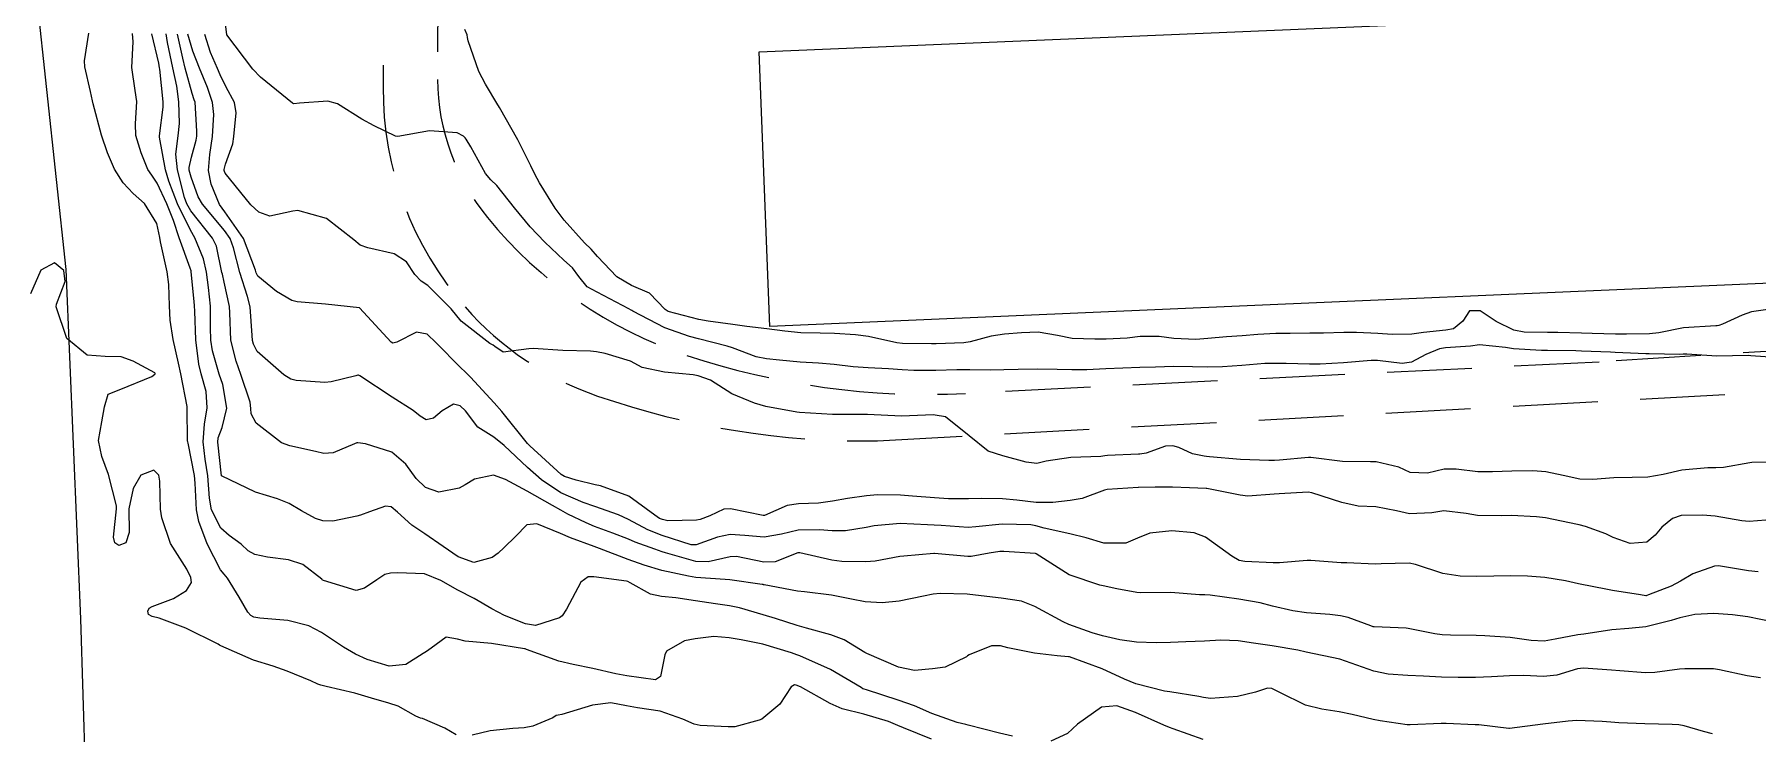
# Model space of a CAD drawing. Header units: metres. Extents: x 298520 to 308411, y 7433745 to 7450750.
# Drawn here: x 304879.1 to 304980.6, y 7438979.2 to 7439020.3 of the extents above; entities that cross this region are included whole.
import ezdxf

# ---------------------------------------------------------------- set-up
doc = ezdxf.new("R2010")
doc.units = ezdxf.units.M
doc.header["$LTSCALE"] = 10
doc.linetypes.add('DASHED', pattern=[0.75, 0.5, -0.25])
for name, color, linetype in [('Curvas de Nivel 1m', 11, 'Continuous'), ('Curvas de Nivel 5m', 15, 'Continuous'), ('Edificações', 30, 'Continuous'), ('Linha Férrea', 251, 'TRACKS'), ('Vias Secundárias', 230, 'DASHED')]:
    doc.layers.add(name, color=color, linetype=linetype)
doc.linetypes.add('TRACKS', pattern='A,0.15,[130,ltypeshp.shx,S=0.25,R=0,X=0,Y=0],0.15', length=0.3)

msp = doc.modelspace()

# ---------------------------------------------------------------- linework, layer by layer
at = {"layer": 'Curvas de Nivel 1m', "flags": 128}
for points, elevation in [([(304981.32, 7439004.16), (304980.22, 7439004), (304979.67, 7439003.82), (304978.51, 7439003.28), (304978.29, 7439003.2), (304978.21, 7439003.19), (304978.12, 7439003.19), (304976.21, 7439003.07), (304974.76, 7439002.78), (304974.21, 7439002.72), (304972.86, 7439002.7), (304972.21, 7439002.7), (304970.84, 7439002.74), (304970.21, 7439002.76), (304968.82, 7439002.79), (304968.21, 7439002.79), (304966.83, 7439002.81), (304966.22, 7439002.92), (304965.19, 7439003.44), (304964.23, 7439004.06), (304963.62, 7439004.06), (304963.21, 7439003.46), (304962.67, 7439003.01), (304962.21, 7439002.92), (304960.91, 7439002.8), (304960.21, 7439002.69), (304959.05, 7439002.67), (304958.21, 7439002.73), (304956.96, 7439002.79), (304956.21, 7439002.79), (304955.01, 7439002.76), (304954.21, 7439002.75), (304953.05, 7439002.74), (304952.21, 7439002.73), (304951.14, 7439002.68), (304950.21, 7439002.6), (304949.3, 7439002.54), (304948.2, 7439002.43), (304947.49, 7439002.37), (304946.2, 7439002.44), (304945.33, 7439002.55), (304944.21, 7439002.55), (304943.44, 7439002.46), (304942.2, 7439002.4), (304941.53, 7439002.39), (304940.2, 7439002.43), (304939.34, 7439002.62), (304938.21, 7439002.81), (304937.21, 7439002.77), (304936.21, 7439002.7), (304935.43, 7439002.57), (304934.2, 7439002.25), (304933.82, 7439002.19), (304932.2, 7439002.13), (304931.91, 7439002.12), (304930.2, 7439002.15), (304929.87, 7439002.19), (304928.2, 7439002.55), (304927.44, 7439002.65), (304926.21, 7439002.73), (304925.36, 7439002.76), (304924.21, 7439002.78), (304923.28, 7439002.87), (304922.21, 7439003.01), (304921.03, 7439003.15), (304920.21, 7439003.27), (304918.76, 7439003.45), (304918.22, 7439003.55), (304916.4, 7439004.02), (304916.22, 7439004.14), (304915.3, 7439005.1), (304914.24, 7439005.56), (304913.37, 7439006.06), (304912.25, 7439007.27), (304911.87, 7439007.69), (304911.47, 7439008.08), (304910.28, 7439009.4), (304909.74, 7439010.11), (304908.82, 7439011.6), (304908.55, 7439012.12), (304908.32, 7439012.6), (304907.54, 7439014.13), (304906.46, 7439016.05), (304906.4, 7439016.14), (304906.36, 7439016.2), (304905.64, 7439017.41), (304905.25, 7439018.16), (304904.62, 7439019.96), (304904.59, 7439020.17), (304904.57, 7439020.32), (304904.42, 7439020.63)], 731), ([(304936.68, 7438979.02), (304935.92, 7438979.2), (304934.08, 7438979.66), (304933.93, 7438979.7), (304933.42, 7438979.82), (304931.94, 7438980.36), (304930.91, 7438980.81), (304929.95, 7438981.14), (304928.08, 7438981.75), (304927.95, 7438981.79), (304927.88, 7438981.81), (304927.77, 7438981.88), (304925.97, 7438982.95), (304924.16, 7438983.75), (304923.98, 7438983.81), (304923.66, 7438983.93), (304921.99, 7438984.43), (304920.7, 7438984.68), (304919.99, 7438984.81), (304919.1, 7438984.88), (304917.99, 7438984.75), (304917.36, 7438984.63), (304916.31, 7438984.02), (304916.2, 7438983.8), (304915.96, 7438982.52), (304915.65, 7438982.33), (304913.96, 7438982.57), (304913.33, 7438982.68), (304911.97, 7438983.01), (304910.81, 7438983.24), (304909.97, 7438983.44), (304908.06, 7438984.12), (304907.98, 7438984.15), (304907.94, 7438984.16), (304905.99, 7438984.48), (304904.44, 7438984.62), (304903.99, 7438984.73), (304903.33, 7438984.84), (304902.44, 7438984.19), (304902.16, 7438984), (304901.98, 7438983.88), (304900.95, 7438983.23), (304899.97, 7438983.13), (304898.68, 7438983.53), (304897.98, 7438983.85), (304897.28, 7438984.25), (304895.99, 7438985.12), (304895.24, 7438985.52), (304894, 7438985.83), (304892.35, 7438985.96), (304892, 7438986.03), (304891.82, 7438986.13), (304891.65, 7438986.32), (304891.14, 7438987.2), (304890.45, 7438988.33), (304890.25, 7438988.56), (304890.04, 7438988.82), (304889.25, 7438990.35), (304888.76, 7438991.66), (304888.61, 7438992.35), (304888.54, 7438993.91), (304888.51, 7438994.36), (304888.12, 7438996.28), (304888.1, 7438996.36), (304888.09, 7438996.39), (304888.07, 7438998.36), (304888.07, 7438998.44), (304887.7, 7439000.36), (304887.56, 7439000.98), (304887.25, 7439002.37), (304887.06, 7439003.52), (304887.02, 7439004.37), (304886.99, 7439005.62), (304886.89, 7439006.37), (304886.49, 7439008.14), (304886.45, 7439008.38), (304886.28, 7439009.22), (304885.56, 7439010.39), (304884.88, 7439010.98), (304884.3, 7439011.6), (304883.79, 7439012.42), (304883.37, 7439013.37), (304883.02, 7439014.42), (304882.54, 7439016.25), (304882.5, 7439016.43), (304882.37, 7439016.99), (304882.04, 7439018.43), (304882.02, 7439018.8), (304882.27, 7439020.43)], 723), ([(304977.93, 7438979.16), (304977.4, 7438979.29), (304976.25, 7438979.62), (304975.94, 7438979.69), (304975.54, 7438979.71), (304973.94, 7438979.75), (304972.4, 7438979.81), (304971.94, 7438979.84), (304971.42, 7438979.88), (304969.94, 7438979.94), (304969.42, 7438979.9), (304967.94, 7438979.72), (304965.97, 7438979.47), (304965.93, 7438979.47), (304964.16, 7438979.68), (304963.94, 7438979.69), (304962.24, 7438979.77), (304961.94, 7438979.77), (304960.12, 7438979.68), (304959.93, 7438979.69), (304958.34, 7438979.92), (304957.94, 7438980), (304956.7, 7438980.3), (304955.94, 7438980.45), (304954.91, 7438980.6), (304953.95, 7438980.84), (304952.43, 7438981.59), (304951.96, 7438981.82), (304951.71, 7438981.84), (304951, 7438981.6), (304949.95, 7438981.35), (304948.35, 7438981.23), (304947.95, 7438981.29), (304947.66, 7438981.35), (304945.95, 7438981.62), (304945.65, 7438981.67), (304943.96, 7438982.1), (304943.29, 7438982.37), (304941.97, 7438982.98), (304940.04, 7438983.68), (304939.98, 7438983.69), (304939.32, 7438983.75), (304937.98, 7438983.9), (304936.42, 7438984.22), (304935.99, 7438984.33), (304935.45, 7438984.33), (304934.14, 7438983.81), (304934.04, 7438983.75), (304933.98, 7438983.68), (304932.72, 7438983.08), (304931.97, 7438982.98), (304930.92, 7438982.89), (304929.97, 7438983.07), (304928.1, 7438983.88), (304927.98, 7438983.95), (304926.78, 7438984.69), (304925.99, 7438984.98), (304924.55, 7438985.37), (304924, 7438985.54), (304922.73, 7438985.94), (304922.01, 7438986.16), (304920.61, 7438986.57), (304920.01, 7438986.7), (304919.19, 7438986.81), (304918.01, 7438986.98), (304916.85, 7438987.17), (304916.02, 7438987.25), (304915.36, 7438987.37), (304914.17, 7438988.05), (304914.02, 7438988.12), (304913.94, 7438988.14), (304912.03, 7438988.39), (304911.7, 7438988.4), (304911.25, 7438988.08), (304910.41, 7438986.5), (304910.15, 7438986.1), (304910, 7438985.99), (304908.58, 7438985.53), (304908, 7438985.64), (304906.76, 7438986.13), (304906.01, 7438986.52), (304904.98, 7438987.12), (304904.02, 7438987.62), (304903.02, 7438988.18), (304902.04, 7438988.57), (304900.46, 7438988.64), (304900.04, 7438988.62), (304899.72, 7438988.54), (304899.24, 7438988.23), (304898.52, 7438987.74), (304898.02, 7438987.59), (304896.1, 7438988.19), (304896.03, 7438988.23), (304896, 7438988.26), (304894.88, 7438989.12), (304894.04, 7438989.41), (304892.8, 7438989.55), (304892.05, 7438989.71), (304891.67, 7438989.94), (304891.24, 7438990.32), (304890.55, 7438990.83), (304890.06, 7438991.27), (304889.5, 7438992.35), (304889.39, 7438993.04), (304889.28, 7438994.35), (304889.13, 7438995.33), (304889.02, 7438996.35), (304889.08, 7438997.4), (304889.25, 7438998.35), (304889.19, 7438999.31), (304888.9, 7439000.35), (304888.76, 7439000.93), (304888.57, 7439002.35), (304888.52, 7439004.05), (304888.51, 7439004.36), (304888.49, 7439004.62), (304888.31, 7439006.36), (304888.3, 7439006.42), (304888.24, 7439006.57), (304887.6, 7439008.37), (304887.26, 7439009.39), (304886.88, 7439010.37), (304886.3, 7439011.58), (304885.98, 7439012.05), (304885.76, 7439012.39), (304885.36, 7439013.37), (304885.05, 7439014.4), (304885.03, 7439015.08), (304885.1, 7439016.4), (304885.01, 7439017.04), (304884.8, 7439018.4), (304884.89, 7439019.92), (304884.85, 7439020.4)], 724), ([(304981.53, 7438985.72), (304980.01, 7438986.04), (304979.11, 7438986.17), (304978.01, 7438986.24), (304976.89, 7438986.18), (304976.01, 7438985.98), (304975.5, 7438985.82), (304974, 7438985.45), (304973, 7438985.35), (304972, 7438985.28), (304970.35, 7438985.03), (304970, 7438984.98), (304968.66, 7438984.73), (304968, 7438984.62), (304967.24, 7438984.65), (304966, 7438984.83), (304964.51, 7438984.93), (304964, 7438984.95), (304962.49, 7438984.97), (304962, 7438984.99), (304961.56, 7438985.04), (304960, 7438985.35), (304959.87, 7438985.37), (304958, 7438985.45), (304957.94, 7438985.46), (304957.79, 7438985.52), (304956.46, 7438986), (304956.01, 7438986.1), (304955.39, 7438986.18), (304954.01, 7438986.28), (304953.2, 7438986.39), (304952.01, 7438986.68), (304951.28, 7438986.86), (304950.02, 7438987.09), (304948.33, 7438987.32), (304948.02, 7438987.33), (304947.71, 7438987.34), (304946.02, 7438987.47), (304944.25, 7438987.46), (304944.02, 7438987.47), (304942.84, 7438987.7), (304942.03, 7438987.86), (304941.84, 7438987.9), (304940.03, 7438988.52), (304938.09, 7438989.76), (304938.05, 7438989.77), (304936.17, 7438989.9), (304936.05, 7438989.9), (304935.95, 7438989.89), (304935.32, 7438989.8), (304934.25, 7438989.6), (304934.05, 7438989.6), (304932.1, 7438989.78), (304932.05, 7438989.78), (304930.28, 7438989.62), (304930.05, 7438989.59), (304928.6, 7438989.32), (304928.04, 7438989.28), (304926.64, 7438989.3), (304926.05, 7438989.38), (304924.16, 7438989.82), (304924.05, 7438989.81), (304922.71, 7438989.28), (304922.04, 7438989.27), (304920.43, 7438989.59), (304920.05, 7438989.58), (304918.76, 7438989.28), (304918.04, 7438989.31), (304916.25, 7438989.82), (304916.05, 7438989.88), (304915.61, 7438990.03), (304914.45, 7438990.44), (304914.06, 7438990.61), (304913.14, 7438990.98), (304912.07, 7438991.37), (304911.57, 7438991.58), (304910.49, 7438992.09), (304910.08, 7438992.32), (304909.59, 7438992.6), (304908.09, 7438993.44), (304906.83, 7438994.13), (304906.11, 7438994.38), (304905, 7438994.16), (304904.44, 7438993.82), (304904.09, 7438993.62), (304902.89, 7438993.38), (304902.1, 7438993.67), (304901.56, 7438994.2), (304900.95, 7438995.04), (304900.12, 7438995.74), (304898.57, 7438996.24), (304898.12, 7438996.3), (304898.06, 7438996.3), (304897.92, 7438996.24), (304896.66, 7438995.71), (304896.12, 7438995.67), (304895.63, 7438995.78), (304894.12, 7438996.11), (304893.63, 7438996.29), (304892.13, 7438997.45), (304891.83, 7438998), (304891.82, 7438998.31), (304891.77, 7438998.69), (304891.23, 7439000.32), (304890.96, 7439001.11), (304890.64, 7439002.33), (304890.59, 7439003.95), (304890.56, 7439004.33), (304890.24, 7439005.76), (304890.14, 7439006.23), (304890.12, 7439006.33), (304889.8, 7439007.87), (304889.56, 7439008.34), (304888.29, 7439009.95), (304888.05, 7439010.36), (304887.91, 7439010.75), (304887.5, 7439012.37), (304887.4, 7439013.3), (304887.53, 7439014.37), (304887.62, 7439015.1), (304887.58, 7439016.37), (304887.45, 7439017.29), (304887.23, 7439018.37), (304886.91, 7439019.87), (304886.83, 7439020.38)], 726), ([(304980.61, 7438988.69), (304980.05, 7438988.76), (304978.28, 7438989.05), (304978.05, 7438989.03), (304976.77, 7438988.57), (304976.04, 7438988.15), (304975.5, 7438987.85), (304974.15, 7438987.33), (304974.05, 7438987.3), (304974.02, 7438987.29), (304973.99, 7438987.29), (304973.68, 7438987.34), (304972.03, 7438987.6), (304971.74, 7438987.65), (304970.03, 7438987.99), (304969.26, 7438988.17), (304968.04, 7438988.36), (304967.02, 7438988.43), (304966.04, 7438988.45), (304965.05, 7438988.43), (304964.04, 7438988.41), (304963.06, 7438988.43), (304962.04, 7438988.6), (304960.42, 7438989.12), (304960.05, 7438989.2), (304958.41, 7438989.16), (304958.05, 7438989.14), (304956.38, 7438989.22), (304956.05, 7438989.23), (304954.26, 7438989.36), (304954.05, 7438989.36), (304952.41, 7438989.22), (304952.05, 7438989.22), (304950.37, 7438989.3), (304950.05, 7438989.37), (304949.61, 7438989.62), (304948.06, 7438990.73), (304947.4, 7438990.99), (304946.07, 7438991.11), (304944.77, 7438990.98), (304944.06, 7438990.68), (304943.37, 7438990.39), (304942.06, 7438990.38), (304941.02, 7438990.69), (304940.06, 7438990.94), (304938.56, 7438991.27), (304938.07, 7438991.41), (304937.77, 7438991.47), (304936.07, 7438991.51), (304934.53, 7438991.35), (304934.07, 7438991.31), (304932.48, 7438991.42), (304932.07, 7438991.44), (304931.69, 7438991.46), (304930.07, 7438991.54), (304928.54, 7438991.4), (304928.07, 7438991.31), (304926.85, 7438991.11), (304926.06, 7438991.11), (304925.32, 7438991.17), (304924.06, 7438991.14), (304923.08, 7438990.92), (304922.06, 7438990.74), (304920.92, 7438990.83), (304920.06, 7438990.89), (304919.31, 7438990.74), (304918.06, 7438990.29), (304917.76, 7438990.29), (304916.06, 7438990.83), (304915.21, 7438991.17), (304914.07, 7438991.77), (304913.47, 7438992.06), (304912.08, 7438992.55), (304911.39, 7438992.78), (304910.09, 7438993.34), (304908.94, 7438994.11), (304908.11, 7438994.83), (304906.75, 7438996.13), (304906.13, 7438996.62), (304905.2, 7438997.22), (304904.46, 7438998.17), (304904.15, 7438998.48), (304903.76, 7438998.56), (304903.09, 7438998.18), (304902.57, 7438997.75), (304902.14, 7438997.64), (304901.8, 7438997.86), (304901.38, 7438998.2), (304900.15, 7438998.99), (304898.24, 7439000.24), (304898.17, 7439000.28), (304898.13, 7439000.28), (304898, 7439000.24), (304896.55, 7438999.88), (304896.17, 7438999.84), (304894.49, 7438999.96), (304894.17, 7439000.04), (304893.76, 7439000.29), (304892.19, 7439001.68), (304891.98, 7439002.1), (304891.92, 7439002.31), (304891.9, 7439002.61), (304891.77, 7439004.31), (304891.63, 7439004.92), (304891.18, 7439006.32), (304890.8, 7439007.78), (304890.6, 7439008.33), (304890.27, 7439008.79), (304888.97, 7439010.35), (304888.72, 7439010.78), (304888.31, 7439011.94), (304888.19, 7439012.36), (304888.18, 7439012.5), (304888.32, 7439013.11), (304888.59, 7439014.11), (304888.63, 7439014.36), (304888.64, 7439014.65), (304888.53, 7439016.36), (304888.49, 7439016.49), (304888.37, 7439016.86), (304887.96, 7439018.36), (304887.82, 7439018.94), (304887.49, 7439020.37)], 727), ([(304981.55, 7438991.77), (304980.08, 7438991.65), (304979.65, 7438991.69), (304978.08, 7438991.98), (304977.34, 7438992.04), (304976.08, 7438992.01), (304975.56, 7438991.84), (304974.95, 7438991.32), (304974.54, 7438990.85), (304974.06, 7438990.44), (304973.08, 7438990.36), (304972.07, 7438990.72), (304971.64, 7438990.93), (304970.45, 7438991.37), (304970.07, 7438991.46), (304969.97, 7438991.48), (304968.08, 7438991.87), (304967.55, 7438991.94), (304966.08, 7438992.01), (304965.52, 7438991.99), (304964.08, 7438992.01), (304963.41, 7438992.13), (304962.09, 7438992.28), (304961.39, 7438992.17), (304960.08, 7438992.11), (304959.3, 7438992.29), (304958.09, 7438992.52), (304957.06, 7438992.56), (304956.09, 7438992.77), (304954.33, 7438993.34), (304954.1, 7438993.39), (304952.39, 7438993.29), (304952.1, 7438993.26), (304950.56, 7438993.15), (304950.1, 7438993.21), (304948.13, 7438993.61), (304948.1, 7438993.61), (304947.11, 7438993.65), (304946.12, 7438993.69), (304946.1, 7438993.69), (304946.08, 7438993.69), (304945.1, 7438993.68), (304944.12, 7438993.67), (304944.1, 7438993.67), (304942.26, 7438993.55), (304942.1, 7438993.51), (304940.8, 7438993.02), (304940.09, 7438992.89), (304939.07, 7438992.77), (304938.09, 7438992.78), (304936.94, 7438992.92), (304936.09, 7438993), (304934.87, 7438993.02), (304934.09, 7438992.99), (304932.92, 7438992.99), (304932.09, 7438993.05), (304930.79, 7438993.15), (304930.09, 7438993.2), (304928.74, 7438993.22), (304928.09, 7438993.17), (304926.97, 7438993.01), (304926.09, 7438992.85), (304925.26, 7438992.74), (304924.08, 7438992.7), (304923.42, 7438992.6), (304922.07, 7438992.02), (304922.01, 7438992.01), (304920.08, 7438992.41), (304919.68, 7438992.38), (304918.86, 7438991.99), (304918.28, 7438991.78), (304918.07, 7438991.74), (304916.38, 7438991.7), (304916.07, 7438991.77), (304915.89, 7438991.84), (304915.62, 7438992.03), (304914.09, 7438993.15), (304912.41, 7438993.75), (304912.1, 7438993.81), (304910.99, 7438994.09), (304910.3, 7438994.3), (304910.11, 7438994.42), (304908.26, 7438996.12), (304908.12, 7438996.26), (304906.61, 7438998.14), (304906.15, 7438998.64), (304904.76, 7439000.16), (304904.47, 7439000.46), (304904.18, 7439000.73), (304902.74, 7439002.18), (304902.2, 7439002.7), (304901.58, 7439002.82), (304900.42, 7439002.22), (304900.19, 7439002.16), (304900.08, 7439002.22), (304898.22, 7439004.24), (304896.22, 7439004.45), (304894.54, 7439004.6), (304894.23, 7439004.68), (304893.33, 7439005.2), (304892.24, 7439006.1), (304892.13, 7439006.31), (304892.09, 7439006.47), (304891.39, 7439008.32), (304890.29, 7439009.9), (304889.98, 7439010.33), (304889.49, 7439011.52), (304889.32, 7439012.34), (304889.4, 7439013.27), (304889.56, 7439014.34), (304889.64, 7439015.63), (304889.57, 7439016.34), (304889.26, 7439017.23), (304888.79, 7439018.35), (304888.4, 7439019.36), (304888.1, 7439020.36)], 728), ([(304982.12, 7438995.17), (304980.25, 7438995.13), (304980.12, 7438995.12), (304978.57, 7438994.83), (304978.12, 7438994.81), (304977.65, 7438994.82), (304976.12, 7438994.68), (304975.01, 7438994.43), (304974.11, 7438994.27), (304973.2, 7438994.25), (304972.11, 7438994.24), (304970.88, 7438994.14), (304970.11, 7438994.16), (304969.13, 7438994.37), (304968.11, 7438994.59), (304967.35, 7438994.65), (304966.11, 7438994.63), (304964.97, 7438994.58), (304964.11, 7438994.58), (304962.83, 7438994.75), (304962.12, 7438994.74), (304961.13, 7438994.51), (304960.11, 7438994.54), (304959.45, 7438994.85), (304958.12, 7438995.17), (304957.77, 7438995.18), (304956.12, 7438995.2), (304954.26, 7438995.43), (304954.12, 7438995.43), (304952.42, 7438995.28), (304952.12, 7438995.26), (304951.79, 7438995.26), (304950.12, 7438995.32), (304948.29, 7438995.47), (304948.12, 7438995.49), (304947.98, 7438995.5), (304947.29, 7438995.65), (304946.48, 7438996.01), (304946.13, 7438996.12), (304945.7, 7438996.1), (304944.56, 7438995.69), (304944.18, 7438995.63), (304944.12, 7438995.63), (304942.29, 7438995.54), (304942.12, 7438995.52), (304941.9, 7438995.49), (304940.12, 7438995.43), (304938.67, 7438995.21), (304938.12, 7438995.08), (304937.5, 7438995.16), (304936.12, 7438995.53), (304935.26, 7438995.8), (304934.13, 7438996.71), (304932.74, 7438997.82), (304932.14, 7438997.93), (304932.04, 7438997.94), (304930.14, 7438997.86), (304928.14, 7438997.96), (304928.06, 7438997.96), (304926.14, 7438997.96), (304926.08, 7438997.96), (304924.15, 7438998.08), (304923.98, 7438998.09), (304922.15, 7438998.43), (304921.48, 7438998.63), (304920.16, 7438999.17), (304918.9, 7438999.99), (304918.18, 7439000.23), (304917.88, 7439000.3), (304916.18, 7439000.46), (304914.87, 7439000.73), (304914.18, 7439001.1), (304912.69, 7439001.56), (304912.19, 7439001.66), (304911.82, 7439001.7), (304910.19, 7439001.74), (304908.46, 7439001.85), (304908.19, 7439001.83), (304906.69, 7439001.63), (304906.19, 7439001.97), (304906.09, 7439002.04), (304905.9, 7439002.14), (304904.21, 7439003.46), (304903.63, 7439004.18), (304902.24, 7439005.55), (304901.86, 7439005.82), (304901.48, 7439006.2), (304900.99, 7439006.95), (304900.26, 7439007.43), (304898.72, 7439007.77), (304898.26, 7439007.94), (304897.89, 7439008.24), (304896.28, 7439009.5), (304894.59, 7439009.98), (304894.29, 7439009.94), (304892.94, 7439009.64), (304892.29, 7439009.87), (304891.82, 7439010.31), (304890.31, 7439012.17), (304890.26, 7439012.28), (304890.25, 7439012.33), (304890.25, 7439012.39), (304890.32, 7439012.71), (304890.76, 7439013.91), (304890.82, 7439014.33), (304890.96, 7439015.72), (304890.86, 7439016.33), (304890.37, 7439017.25), (304890.01, 7439017.97), (304889.86, 7439018.34), (304889.45, 7439019.29), (304889.1, 7439020.35)], 729), ([(304903.92, 7438979.1), (304903.24, 7438979.49), (304901.93, 7438980.05), (304901.82, 7438980.08), (304901.54, 7438980.2), (304900.5, 7438980.78), (304899.94, 7438980.96), (304898.92, 7438981.26), (304897.95, 7438981.54), (304896.26, 7438981.95), (304895.95, 7438982.02), (304895.77, 7438982.08), (304895.35, 7438982.27), (304893.96, 7438982.85), (304893.13, 7438983.13), (304891.97, 7438983.49), (304890.05, 7438984.34), (304890.01, 7438984.36), (304889.98, 7438984.38), (304889.89, 7438984.44), (304887.99, 7438985.37), (304886.41, 7438985.96), (304886, 7438986.06), (304885.8, 7438986.18), (304885.76, 7438986.38), (304885.83, 7438986.56), (304886.01, 7438986.65), (304887.26, 7438987.12), (304888.02, 7438987.59), (304888.32, 7438988.06), (304888.28, 7438988.36), (304888.04, 7438988.85), (304887.09, 7438990.37), (304886.58, 7438991.87), (304886.5, 7438992.38), (304886.45, 7438994.03), (304886.4, 7438994.38), (304886.11, 7438994.68), (304885.34, 7438994.39), (304884.89, 7438993.6), (304884.63, 7438992.4), (304884.66, 7438991.01), (304884.45, 7438990.4), (304884.05, 7438990.25), (304883.81, 7438990.41), (304883.73, 7438990.74), (304883.91, 7438992.41), (304883.91, 7438992.58), (304883.44, 7438994.42), (304883.05, 7438995.48), (304882.84, 7438996.42), (304883.04, 7438997.52), (304883.2, 7438998.42), (304883.41, 7438999.16), (304884.16, 7438999.45), (304885.99, 7439000.2), (304886.17, 7439000.33), (304886.19, 7439000.36), (304886.19, 7439000.38), (304886.17, 7439000.42), (304884.89, 7439001.11), (304884.18, 7439001.35), (304883.23, 7439001.37), (304882.18, 7439001.45), (304880.97, 7439002.44), (304880.36, 7439004.31), (304880.38, 7439004.45), (304880.89, 7439005.79), (304880.81, 7439006.44), (304880.25, 7439006.9), (304879.44, 7439006.46), (304878.83, 7439005.07)], 722), ([(304931.92, 7438978.84), (304930.27, 7438979.51), (304929.93, 7438979.64), (304929.39, 7438979.87), (304927.94, 7438980.32), (304926.66, 7438980.62), (304925.94, 7438980.94), (304924.2, 7438981.93), (304923.95, 7438982.02), (304923.84, 7438982.04), (304923.65, 7438981.93), (304922.98, 7438980.9), (304921.93, 7438980.02), (304921.77, 7438979.95), (304920.33, 7438979.57), (304919.93, 7438979.56), (304918.28, 7438979.65), (304917.93, 7438979.72), (304917.27, 7438980.01), (304915.94, 7438980.49), (304914.59, 7438980.69), (304913.94, 7438980.8), (304913.03, 7438980.97), (304911.94, 7438980.85), (304910.13, 7438980.3), (304909.93, 7438980.26), (304909.81, 7438980.23), (304909.61, 7438980.1), (304908.43, 7438979.61), (304907.93, 7438979.51), (304907.26, 7438979.46), (304905.92, 7438979.33), (304904.85, 7438979.08)], 722), ([(304947.92, 7438978.81), (304946.15, 7438979.44), (304945.93, 7438979.53), (304945.61, 7438979.67), (304943.94, 7438980.41), (304942.84, 7438980.8), (304941.94, 7438980.72), (304940.52, 7438979.73), (304939.92, 7438979.18), (304938.94, 7438978.73)], 723)]:
    msp.add_lwpolyline(points, dxfattribs=dict(at, elevation=elevation))
at = {"layer": 'Curvas de Nivel 5m', "flags": 128}
for points, elevation in [([(304982.16, 7439001.27), (304980.19, 7439001.42), (304980.03, 7439001.43), (304978.19, 7439001.4), (304976.41, 7439001.52), (304976.19, 7439001.51), (304976.01, 7439001.5), (304974.2, 7439001.54), (304973.99, 7439001.54), (304972.2, 7439001.62), (304971.92, 7439001.63), (304970.2, 7439001.69), (304969.88, 7439001.71), (304968.2, 7439001.74), (304967.86, 7439001.74), (304966.2, 7439001.82), (304965.73, 7439001.9), (304964.2, 7439002.06), (304963.67, 7439001.99), (304962.2, 7439001.89), (304961.84, 7439001.83), (304961.04, 7439001.49), (304960.19, 7439001.04), (304959.64, 7439000.96), (304958.19, 7439001.15), (304957.82, 7439001.15), (304956.19, 7439001), (304954.82, 7439000.93), (304954.19, 7439000.93), (304952.81, 7439000.96), (304952.19, 7439000.97), (304951.55, 7439000.96), (304950.19, 7439000.84), (304949.05, 7439000.76), (304948.18, 7439000.75), (304947.3, 7439000.77), (304946.18, 7439000.78), (304945.12, 7439000.75), (304944.18, 7439000.72), (304943.19, 7439000.69), (304942.18, 7439000.66), (304941.06, 7439000.6), (304940.18, 7439000.59), (304939.31, 7439000.62), (304938.18, 7439000.63), (304937.03, 7439000.62), (304936.18, 7439000.6), (304935.4, 7439000.58), (304934.18, 7439000.59), (304933.41, 7439000.59), (304932.18, 7439000.55), (304930.88, 7439000.55), (304930.18, 7439000.59), (304929.39, 7439000.66), (304928.18, 7439000.71), (304927.3, 7439000.77), (304926.18, 7439000.91), (304925.26, 7439000.99), (304924.18, 7439001.05), (304922.97, 7439001.16), (304922.19, 7439001.24), (304921.59, 7439001.36), (304920.19, 7439001.88), (304919.88, 7439001.98), (304918.2, 7439002.41), (304917.66, 7439002.55), (304916.21, 7439003.06), (304914.33, 7439004.05), (304914.26, 7439004.09), (304914.22, 7439004.11), (304914.09, 7439004.19), (304912.23, 7439005.16), (304911.64, 7439005.49), (304911.15, 7439006.09), (304910.76, 7439006.6), (304910.25, 7439007.06), (304909.14, 7439008.11), (304908.28, 7439009.02), (304907.36, 7439010.13), (304906.31, 7439011.44), (304905.95, 7439011.79), (304905.64, 7439012.15), (304904.78, 7439013.72), (304904.5, 7439014.17), (304904.44, 7439014.26), (304904.34, 7439014.36), (304903.97, 7439014.55), (304902.35, 7439014.66), (304900.47, 7439014.34), (304900.34, 7439014.35), (304899.09, 7439014.97), (304898.35, 7439015.35), (304896.92, 7439016.25), (304896.36, 7439016.41), (304894.68, 7439016.29), (304894.36, 7439016.25), (304894.28, 7439016.29), (304892.38, 7439017.82), (304891.94, 7439018.31), (304890.41, 7439020.33), (304890.18, 7439022.08)], 730), ([(304980.76, 7438982.46), (304979.97, 7438982.56), (304978.33, 7438982.93), (304977.98, 7438982.98), (304976.3, 7438982.99), (304975.98, 7438982.97), (304974.53, 7438982.77), (304973.97, 7438982.75), (304972.46, 7438982.87), (304971.98, 7438982.91), (304970.33, 7438983.02), (304969.98, 7438982.98), (304968.75, 7438982.61), (304967.97, 7438982.53), (304966.81, 7438982.58), (304965.97, 7438982.57), (304964.9, 7438982.51), (304963.97, 7438982.48), (304962.95, 7438982.47), (304961.97, 7438982.49), (304960.91, 7438982.54), (304959.97, 7438982.58), (304958.82, 7438982.66), (304957.97, 7438982.84), (304955.98, 7438983.55), (304953.99, 7438983.97), (304953.49, 7438984.08), (304951.99, 7438984.34), (304950.88, 7438984.5), (304949.99, 7438984.63), (304948.96, 7438984.66), (304947.99, 7438984.61), (304946.9, 7438984.57), (304945.99, 7438984.53), (304945.16, 7438984.51), (304943.99, 7438984.56), (304943.01, 7438984.68), (304942, 7438984.92), (304941.39, 7438985.11), (304940, 7438985.6), (304939.67, 7438985.74), (304938.01, 7438986.66), (304937.21, 7438986.96), (304936.02, 7438987.14), (304934.5, 7438987.32), (304934.02, 7438987.37), (304932.42, 7438987.42), (304932.02, 7438987.38), (304931.44, 7438987.26), (304930.01, 7438986.97), (304929.02, 7438986.86), (304928.01, 7438986.92), (304927.21, 7438987.09), (304926.02, 7438987.32), (304924.44, 7438987.51), (304924.02, 7438987.56), (304922.05, 7438987.93), (304922.02, 7438987.93), (304922.01, 7438987.94), (304921.94, 7438987.95), (304920.03, 7438988.23), (304919.77, 7438988.24), (304918.03, 7438988.37), (304917.6, 7438988.44), (304916.03, 7438988.77), (304914.99, 7438989.08), (304914.04, 7438989.43), (304912.35, 7438990.07), (304912.05, 7438990.18), (304910.65, 7438990.69), (304910.06, 7438990.96), (304908.66, 7438991.52), (304908.07, 7438991.46), (304907.41, 7438990.77), (304906.75, 7438990.13), (304906.39, 7438989.8), (304906.04, 7438989.53), (304904.96, 7438989.24), (304904.04, 7438989.57), (304903.15, 7438990.18), (304902.06, 7438990.94), (304901.3, 7438991.44), (304900.46, 7438992.21), (304900.08, 7438992.53), (304899.75, 7438992.56), (304898.8, 7438992.23), (304898.27, 7438992.04), (304898.07, 7438991.97), (304896.65, 7438991.67), (304896.07, 7438991.69), (304895.63, 7438991.83), (304894.8, 7438992.28), (304894.08, 7438992.71), (304893.39, 7438992.99), (304892.09, 7438993.38), (304890.1, 7438994.34), (304889.87, 7438996.34), (304889.89, 7438996.58), (304890.13, 7438997.2), (304890.41, 7438998.34), (304890.16, 7438999.73), (304889.96, 7439000.34), (304889.56, 7439001.72), (304889.47, 7439002.34), (304889.45, 7439003.09), (304889.45, 7439004.34), (304889.33, 7439005.44), (304889.2, 7439006.35), (304889.03, 7439007.12), (304888.52, 7439008.36), (304888.27, 7439008.82), (304887.49, 7439010.37), (304886.98, 7439011.7), (304886.8, 7439012.38), (304886.43, 7439014.29), (304886.43, 7439014.38), (304886.66, 7439016.07), (304886.66, 7439016.38), (304886.46, 7439018.3), (304886.44, 7439018.38), (304886.39, 7439018.65), (304885.98, 7439020.39)], 725)]:
    msp.add_lwpolyline(points, dxfattribs=dict(at, elevation=elevation))
at = {"layer": 'Edificações', "elevation": 732.39}
msp.add_lwpolyline([(305080.56, 7439026.01), (305080.73, 7439021.89), (305080.79, 7439020.4), (305081.15, 7439015.51), (305082.04, 7439010.06), (304922.4, 7439003.14), (304921.77, 7439019.32)], close=True, dxfattribs=at)
at = {"layer": 'Linha Férrea', "flags": 128}
msp.add_lwpolyline([(300390.14, 7445663.29), (300388.27, 7445642.59), (300386.7, 7445627.36), (300384.02, 7445601.1), (300380.7, 7445566.18), (300378.3, 7445539.76), (300376.76, 7445527.06), (300375.64, 7445515.99), (300374.02, 7445498.12), (300371.92, 7445476.07), (300370.87, 7445464.72), (300367.05, 7445423.38), (300366.15, 7445410.09), (300364.46, 7445389.56), (300363.36, 7445368.87), (300361.41, 7445330.06), (300361.37, 7445309.91), (300361.96, 7445290.45), (300362.49, 7445283.28), (300363.2, 7445273.28), (300363.77, 7445267.18), (300364.54, 7445259.85), (300365.76, 7445249.67), (300366.86, 7445242.83), (300368.08, 7445236.05, 0.005149), (300369.85, 7445226.79, 0.005718), (300370.93, 7445221.75), (300372.79, 7445212.98), (300373.78, 7445208.6), (300378.07, 7445189.25), (300381.54, 7445175.42), (300383.82, 7445166.98), (300388.18, 7445152.27), (300392.62, 7445138.52), (300395.7, 7445129.29), (300398.95, 7445120.74), (300403.32, 7445109.86), (300408.62, 7445096.96), (300412.97, 7445087.05), (300416.9, 7445078.65), (300424.26, 7445063.16), (300426.44, 7445058.74), (300429.81, 7445052.01), (300433.47, 7445045.05), (300438.02, 7445036.97), (300443.96, 7445026.34), (300451.88, 7445013.5), (300463.38, 7444995.42), (300483.49, 7444965.25), (300499.73, 7444939.41), (300503.35, 7444933.67), (300509.14, 7444924.38), (300512.96, 7444918.02), (300518.29, 7444908.98), (300528.3, 7444889.97, -0.023407), (300540.43, 7444864.07), (300550.26, 7444840.33, -0.039243), (300570.77, 7444777.24), (300572.36, 7444771.01), (300576.22, 7444755.17), (300577.49, 7444749.74), (300583.77, 7444715.11), (300585.9, 7444701.14), (300587.83, 7444686.23), (300589.16, 7444673.01), (300590.54, 7444657.75), (300591.52, 7444638.25), (300592.35, 7444601.19), (300592.69, 7444589.32), (300592.96, 7444577.9), (300593.79, 7444557.29), (300596.53, 7444523.52), (300597.22, 7444513.71), (300599.69, 7444494.29), (300601.09, 7444483.9), (300603.95, 7444468.34), (300608.16, 7444446.98), (300614.27, 7444421.26), (300619.1, 7444406.31), (300628.31, 7444379.62), (300640.64, 7444346.08), (300647.11, 7444331.54), (300659.99, 7444305.22), (300680.04, 7444268.66), (300686, 7444259.95), (300693.15, 7444249.43), (300698.1, 7444242.35), (300702.71, 7444236.13), (300710.47, 7444225.64), (300720.9, 7444212.82), (300726.11, 7444206.42), (300736.27, 7444194.68), (300741.64, 7444188.72), (300747.55, 7444182.18), (300756.16, 7444173.47), (300765.57, 7444164.26), (300789.53, 7444142.25), (300797.64, 7444135.35), (300814.36, 7444121.45), (300829.57, 7444109.5), (300847.17, 7444095.64), (300860.24, 7444085.5), (300875.81, 7444073.45), (300887.63, 7444063.93), (300902.18, 7444052.12), (300910.85, 7444045.27), (300919.25, 7444038.44), (300930.49, 7444029.45), (300940.52, 7444021.37), (300959.03, 7444006.52), (300967.12, 7444000.12), (300992.6, 7443980.77), (301008.1, 7443968.78), (301017.69, 7443961.41), (301027.95, 7443953.3), (301035.35, 7443946.69), (301044.57, 7443938.3), (301050, 7443933.26), (301056.17, 7443926.92), (301062.82, 7443920.1), (301069.62, 7443912.79), (301072.59, 7443909.57), (301078.11, 7443903.23), (301085.69, 7443893.88), (301092.22, 7443885.86), (301102.63, 7443872.21), (301109.3, 7443863.19), (301115.62, 7443854.24), (301119.66, 7443848.43), (301126.17, 7443838.62), (301134.28, 7443825.95), (301139.06, 7443817.9), (301147.65, 7443803.05), (301153.77, 7443791.35), (301163.72, 7443770.99), (301172.32, 7443750.71), (301173.01, 7443749.07), (301175.19, 7443743.05), (301178.06, 7443735.23, -0.013113), (301181.78, 7443724.18, 0.006961), (301185.05, 7443714.06, -0.02185), (301187.46, 7443705.78, 0.009367), (301189.43, 7443698.33, -0.011026), (301192.11, 7443688.04, -0.010749), (301193.43, 7443681.86), (301195.24, 7443673.12), (301196.85, 7443665.34, -0.017341), (301198.5, 7443655.63, -0.002404), (301198.82, 7443653.21), (301199.74, 7443646.87), (301200.49, 7443641.98), (301201.38, 7443633.38), (301202.4, 7443624.16), (301203.57, 7443607.69), (301204.13, 7443595.88), (301204.41, 7443584.69), (301204.42, 7443571.81), (301203.76, 7443555.79), (301203.29, 7443544.85), (301202.72, 7443536.55), (301201.96, 7443528.01), (301200.8, 7443517.51), (301199.31, 7443507.42, -0.002796), (301197.29, 7443494.32, -0.002765), (301195.78, 7443485.17), (301193.35, 7443472), (301189.03, 7443446.95), (301185.03, 7443429.32), (301183.45, 7443420.43), (301179.58, 7443403.26), (301176.3, 7443387.18), (301174.51, 7443379.08), (301172.72, 7443370.93), (301171.22, 7443363.77), (301169.45, 7443355.32), (301167.05, 7443343.89), (301165.06, 7443333.5), (301163.8, 7443327.47), (301162.1, 7443317.39), (301161, 7443311.1), (301160.54, 7443307.94, 0.00872), (301159.07, 7443298.71, 0.011025), (301157.81, 7443288.18, 0.003327), (301156.49, 7443273.52, 0.014016), (301155.89, 7443262.73), (301155.69, 7443255.37), (301155.74, 7443249.62), (301155.69, 7443248.23), (301155.57, 7443237.91), (301156.07, 7443225.13), (301156.81, 7443212.97), (301157.73, 7443203.38), (301159.01, 7443193.36), (301160.98, 7443179.58), (301165.41, 7443158.88, 0.021046), (301168.6, 7443146.52, -0.008153), (301171.03, 7443138.04, 0.024783), (301177.23, 7443118.8), (301181.78, 7443106.7), (301187.3, 7443093.24), (301191.92, 7443083.1), (301195.72, 7443075.36), (301200.62, 7443065.47), (301205.08, 7443056.94), (301209.98, 7443048), (301214.78, 7443040.2), (301218.39, 7443034.67, -0.013428), (301222.6, 7443027.83, 0.044384), (301225.54, 7443023.65), (301235.04, 7443010.4), (301244.91, 7442997.8), (301254.24, 7442986.58), (301264.54, 7442975.48), (301270.86, 7442968.77), (301281.1, 7442958.33), (301293.8, 7442946.49), (301301.05, 7442939.93), (301310.56, 7442931.61), (301316.91, 7442925.85), (301331.98, 7442913.2), (301344.03, 7442903.03), (301355.95, 7442893.12), (301370.44, 7442881.2), (301382.88, 7442870.94), (301394.48, 7442860.95), (301410.14, 7442848.05), (301424.74, 7442835.72), (301434.19, 7442827.87), (301451.03, 7442813.92), (301472.22, 7442796.41), (301493.73, 7442778.12), (301508.64, 7442766.5), (301530.09, 7442748.91), (301545.2, 7442736.13), (301557.15, 7442726.11), (301573.07, 7442712.55), (301600.32, 7442690.33), (301616.06, 7442676.86), (301626.9, 7442667.65), (301635.86, 7442659.56), (301644.72, 7442651.62), (301650.67, 7442645.86), (301658.36, 7442638.39), (301667.42, 7442629.17), (301677.32, 7442618.21), (301684.21, 7442610.33), (301685.56, 7442608.46), (301692.23, 7442599.95), (301697.48, 7442593.69), (301703.24, 7442585.58), (301711.96, 7442573), (301716.87, 7442565.21), (301722.79, 7442554.65), (301727.97, 7442545), (301731.88, 7442537.58), (301735.88, 7442529.5, -0.007359), (301738.32, 7442524.38, -0.01023), (301742.5, 7442514.75), (301747.1, 7442503.5), (301750.66, 7442493.9), (301756.22, 7442477.38), (301760.58, 7442462.54, -0.018582), (301762.37, 7442455.46, 0.018559), (301763.71, 7442450.18, -0.032128), (301766.18, 7442439.22, 0.00807), (301768.86, 7442423.91, -0.026744), (301771.38, 7442405.5), (301772.29, 7442397.73), (301772.8, 7442394.34), (301773.44, 7442387.08), (301774.38, 7442375.74), (301775.4, 7442362.31), (301776.31, 7442348.41), (301778.67, 7442310.7), (301780.03, 7442290.94), (301780.84, 7442277.93), (301783.34, 7442249.21), (301783.72, 7442245.35), (301784.54, 7442239.46), (301785.64, 7442232.16, 0.002711), (301787.28, 7442221.7, 0.007075), (301789.19, 7442210.86, 0.007646), (301791.46, 7442199.86), (301793.37, 7442191.92), (301797.12, 7442178.16), (301800.1, 7442169.41, 0.009953), (301804.06, 7442158.5, -0.007621), (301807.36, 7442149.56, 0.022254), (301808.55, 7442146.59, -0.012351), (301809.49, 7442144.39, 0.032852), (301812.16, 7442138.76, -0.032294), (301813.04, 7442136.9), (301815.31, 7442131.84), (301815.99, 7442130.27), (301816.4, 7442129.2), (301819.56, 7442122.2), (301823, 7442115.49), (301830.58, 7442101.08), (301839.15, 7442085.66), (301843.5, 7442078.54), (301850.2, 7442067.55), (301858.69, 7442054.05), (301863.25, 7442047.59), (301867.17, 7442041.03), (301873.98, 7442030.32), (301883.72, 7442015.65), (301887.9, 7442008.99), (301891.38, 7442002.82), (301900.36, 7441988.73), (301907.32, 7441977.49), (301910.06, 7441973.42), (301914.28, 7441965.72), (301921.03, 7441954.58), (301924.54, 7441948.21), (301930.66, 7441937.17), (301934.96, 7441928.17), (301937.99, 7441921.88), (301947.13, 7441903.13), (301952.17, 7441892.06, -0.023638), (301956.96, 7441880.09, 0.025224), (301957.87, 7441877.82), (301959.8, 7441872.55, 0.006059), (301962.17, 7441866.3, -0.017887), (301964.38, 7441860.02), (301966.57, 7441854.12), (301970.48, 7441842.46), (301974.03, 7441831.9), (301975.75, 7441826.72), (301981.13, 7441810.7), (301983.84, 7441803.06), (301987.77, 7441790.3), (301994.57, 7441769.89), (301997.64, 7441761.36), (302001.32, 7441749.6), (302003.54, 7441742.4), (302008.62, 7441727.33), (302013.41, 7441713.39), (302021.03, 7441691.69), (302025.67, 7441680.44, 0.004558), (302036.18, 7441655.65, 0.015031), (302044.2, 7441638.59, -0.016219), (302046.09, 7441634.54), (302051.24, 7441624.38), (302058.51, 7441610.84), (302068.01, 7441594.74), (302072.24, 7441588.12, 0.003902), (302076.37, 7441581.77, 0.015009), (302081.06, 7441575.12, 0.005181), (302084.77, 7441570.29, -0.019038), (302087.17, 7441566.98, 0.020513), (302092.35, 7441559.87, 0.013181), (302101.29, 7441549.19, 0.015621), (302106.08, 7441544.11, -0.021065), (302109.75, 7441540.12), (302119.18, 7441530.4), (302127.46, 7441522.28, 0.027914), (302140.2, 7441511.11, 0.003217), (302152.97, 7441501.25, 0.010084), (302159.81, 7441496.25, 0.016172), (302187.28, 7441478.32, 0.012828), (302197.93, 7441472.21, 0.001147), (302209.59, 7441465.95, 0.024075), (302225.34, 7441458.5, 0.000758), (302237.21, 7441453.59, 0.02258), (302249.89, 7441449.02, -0.007144), (302260.2, 7441445.66, 0.026273), (302271.36, 7441442.49, -0.017883), (302275.8, 7441441.31, 0.024864), (302289.19, 7441437.95, 0.00374), (302314.61, 7441433.1), (302324.52, 7441431.58), (302350.97, 7441427.35), (302403.93, 7441419.89), (302450.89, 7441412.88), (302483.66, 7441407.69, -0.004506), (302494.44, 7441405.88, -0.012154), (302520.86, 7441400.53, -0.003738), (302540.98, 7441395.79, -0.038997), (302569.59, 7441386.41, -0.006183), (302604.64, 7441371.3, -0.023344), (302613.01, 7441367.09, 0.031556), (302616.05, 7441365.62), (302623.5, 7441361.58, 0.007396), (302626.72, 7441359.89, -0.011149), (302636.55, 7441354.65, -0.027477), (302643.55, 7441350.2, 0.020494), (302648.95, 7441346.65, -0.020985), (302658.47, 7441340.39, 0.001079), (302670.25, 7441331.94, -0.02025), (302681.25, 7441323.4, 0.015093), (302684.62, 7441320.73, -0.031227), (302694.52, 7441312.34, 0.007381), (302708.64, 7441299.18, -0.023713), (302718.35, 7441289.52, -0.006315), (302726.14, 7441280.78, 0.002995), (302732.61, 7441273.42, -0.009623), (302740.22, 7441264.52, -0.003497), (302746.15, 7441257.21, -0.02588), (302748.85, 7441253.46, 0.023508), (302751.72, 7441249.41), (302757.74, 7441240.91), (302764, 7441231.6), (302768.76, 7441224.33), (302776.39, 7441211.1), (302789.21, 7441186.98), (302789.4, 7441186.41), (302792.14, 7441180.32), (302793.52, 7441176.94), (302796.81, 7441169.68), (302798.73, 7441165.16), (302804.38, 7441151.72), (302810.07, 7441137.49), (302815.56, 7441123.94), (302819.29, 7441114.57), (302826.03, 7441097.71), (302835.33, 7441074.48), (302843.37, 7441054.19), (302850.45, 7441037.13), (302855.09, 7441026.21), (302862.48, 7441010.37), (302866.74, 7441001.35), (302873.58, 7440988.5), (302880.61, 7440975.39), (302888.42, 7440963.72), (302929.35, 7440908.3), (302936.42, 7440900.15), (302946.19, 7440890.11), (302958.98, 7440877.96), (302968.82, 7440869.59), (302974.15, 7440865.09), (302983.01, 7440858.61), (302986.53, 7440855.58), (302993.7, 7440850.59), (303005.31, 7440842.5), (303015.55, 7440836.11), (303042.52, 7440821.16), (303065.47, 7440810.02), (303077.9, 7440803.84), (303083.77, 7440800.94), (303100.45, 7440793.63), (303125.45, 7440782.94), (303191, 7440755.22), (303204.44, 7440749.57), (303224.04, 7440741.25), (303234.52, 7440736.69), (303246.96, 7440731.1), (303260.78, 7440724.19), (303270.2, 7440719.42), (303279.5, 7440714.37), (303293.74, 7440706.03, -0.021016), (303306.87, 7440697.58, 0.020679), (303309.84, 7440695.67, -0.035501), (303319.38, 7440689.11, 0.005105), (303327.31, 7440682.92, -0.008707), (303335.82, 7440676.17), (303350.29, 7440663.76), (303360.37, 7440654.44), (303368.26, 7440646.44), (303380.74, 7440632.93, -0.033063), (303399.66, 7440609.49, -0.002416), (303409.66, 7440595.14), (303430.52, 7440563.68), (303455.83, 7440523.89), (303473.51, 7440496.31, 0.019531), (303482.75, 7440483.05, -0.008367), (303490.71, 7440472.17, 0.008632), (303498.46, 7440461.58), (303504.46, 7440453.69), (303511.44, 7440445.06), (303516.73, 7440438.6), (303522.89, 7440431.56), (303533.87, 7440419.12), (303543.44, 7440409.14), (303554.99, 7440397.93), (303563.1, 7440390.6), (303569.28, 7440385.25), (303579.41, 7440377.02), (303587.73, 7440370.67), (303596.89, 7440363.93, 0.026852), (303606.77, 7440357.46, -0.020172), (303615.09, 7440352.17), (303624.9, 7440346.09), (303631.11, 7440342.4), (303640.3, 7440337.17), (303655.55, 7440328.91), (303669.76, 7440321.51), (303684.28, 7440313.91), (303697.36, 7440307.2), (303710.43, 7440300.69), (303726.15, 7440292.56), (303738.79, 7440285.63), (303753.96, 7440277.14), (303766.63, 7440269.59, -0.013582), (303778.23, 7440262.25, -0.001169), (303786.75, 7440256.49, 0.001876), (303796.93, 7440249.64), (303809.98, 7440240.22), (303831.51, 7440223.66), (303855.5, 7440203.13), (303884.46, 7440175.63), (303906.94, 7440152.64), (303924.06, 7440134.64), (303945.34, 7440112.86), (303963.85, 7440093.34), (303983.24, 7440073.19), (304003.82, 7440052.92), (304023.72, 7440035.3), (304046.58, 7440017.09), (304064.38, 7440004.9), (304083.58, 7439992.88), (304105.87, 7439980.73), (304124.38, 7439972.08), (304146.09, 7439962.65), (304179.41, 7439950.11), (304212.72, 7439938.65), (304240.72, 7439928.71), (304271.44, 7439918.26), (304292.98, 7439910.39), (304318.98, 7439899.44), (304341.08, 7439888.54), (304358.52, 7439878.48), (304379.11, 7439864.56), (304395.36, 7439852.09), (304410.85, 7439839.12), (304429.35, 7439821.37), (304445.35, 7439804.31), (304458.19, 7439788.95), (304470.84, 7439772.14), (304484.96, 7439751.72), (304491.87, 7439740.99), (304507.24, 7439716.38), (304528.67, 7439682.53), (304547.92, 7439651.44), (304562.77, 7439628.04), (304576.33, 7439606.45), (304595.51, 7439575.86), (304614.25, 7439546.41), (304635.24, 7439513.08), (304651.91, 7439486.65), (304667.71, 7439462.3), (304688.43, 7439429.68), (304704.68, 7439403.78), (304723.4, 7439375.01), (304744.27, 7439342.03), (304763.25, 7439312.22), (304782.33, 7439281.38), (304793.67, 7439262.41), (304802.26, 7439248.5), (304811.36, 7439232.94), (304824.24, 7439208.49), (304835.67, 7439183.57), (304845.63, 7439159.7), (304853.27, 7439138.14), (304857.91, 7439122.42), (304865.29, 7439098.45), (304870.19, 7439076.12), (304873.12, 7439060.99), (304877.75, 7439035.31), (304879.21, 7439022.42), (304880.93, 7439006.51), (304881.79, 7438985.93), (304882.48, 7438962.55), (304882.65, 7438939.08), (304882.57, 7438907.47), (304882.05, 7438878.37), (304881.79, 7438852.67), (304881.45, 7438817.58), (304881.28, 7438806.99), (304881.3, 7438781.45), (304882.26, 7438758.26), (304883.48, 7438741.47), (304886.39, 7438721.19), (304889.54, 7438701.68), (304892.78, 7438687.68), (304899.68, 7438661.77), (304905.55, 7438644.85), (304911.1, 7438630.76), (304918.16, 7438613.84), (304924.98, 7438599.93), (304935.98, 7438575.74), (304952.41, 7438541.33), (304964, 7438518.49), (304976.27, 7438494.06), (304984.11, 7438479.72), (304990.58, 7438468.67), (305001.66, 7438452.62), (305018.78, 7438425.46), (305033.69, 7438404.5), (305047.07, 7438386.51), (305064.27, 7438364.87), (305081.4, 7438342.13), (305081.71, 7438341.71), (305086.81, 7438335.64), (305097, 7438322.14), (305103.52, 7438312.97), (305109.34, 7438304.48), (305112.24, 7438299.88), (305119.74, 7438287.79), (305126.72, 7438274.59), (305136.61, 7438255.14), (305146.58, 7438231.46), (305156.54, 7438202.16), (305163.61, 7438174.99)], format="xyb", dxfattribs=at)
at = {"layer": 'Vias Secundárias'}
msp.add_lwpolyline([(304983.22, 7439122.96), (304981.12, 7439117.36, 0.133155), (304980.2, 7439107.65, 0.136486), (304984.26, 7439099.07, -0.325075), (304984.72, 7439093.65, -0.116404), (304980.97, 7439089.82, 0.021884), (304969.25, 7439081.69), (304943.23, 7439066.62, 0.040673), (304932.28, 7439059.03, -0.170277), (304926.01, 7439056.73, -0.003159), (304915.14, 7439056.66, 0.171461), (304909.92, 7439054.82, 0.124182), (304904.18, 7439047.17, 0.070344), (304900.59, 7439033.5, 0.027746), (304899.61, 7439017.24, 0.183161), (304904.44, 7439004.3, 0.130398), (304912.25, 7438999.05, 0.087279), (304928.73, 7438996.41), (305000.96, 7439000.35), (305081.94, 7439005.08)], format="xyb", dxfattribs=at)
at = {"layer": 'Vias Secundárias', "elevation": 731.1}
msp.add_lwpolyline([(305082.04, 7439008.01), (304971.24, 7439001.05), (304933.91, 7438999.2, -0.092805), (304917.51, 7439001.44, -0.14249), (304905.76, 7439009.56, -0.17014), (304902.81, 7439017.7, -0.032432), (304903.59, 7439031.79, -0.083533), (304907.69, 7439045.69, -0.24774), (304915.5, 7439051.41, -0.108439), (304929.47, 7439050.43, 0.036838), (304938.06, 7439048.58, 0.06287), (304956.5, 7439048.34), (304989.79, 7439050.92), (304999.7, 7439052.92), (305009.95, 7439053.02), (305019.78, 7439052.42), (305048.41, 7439054.44), (305076.15, 7439055.78)], format="xyb", dxfattribs=at)

doc.saveas('drawing.dxf')
